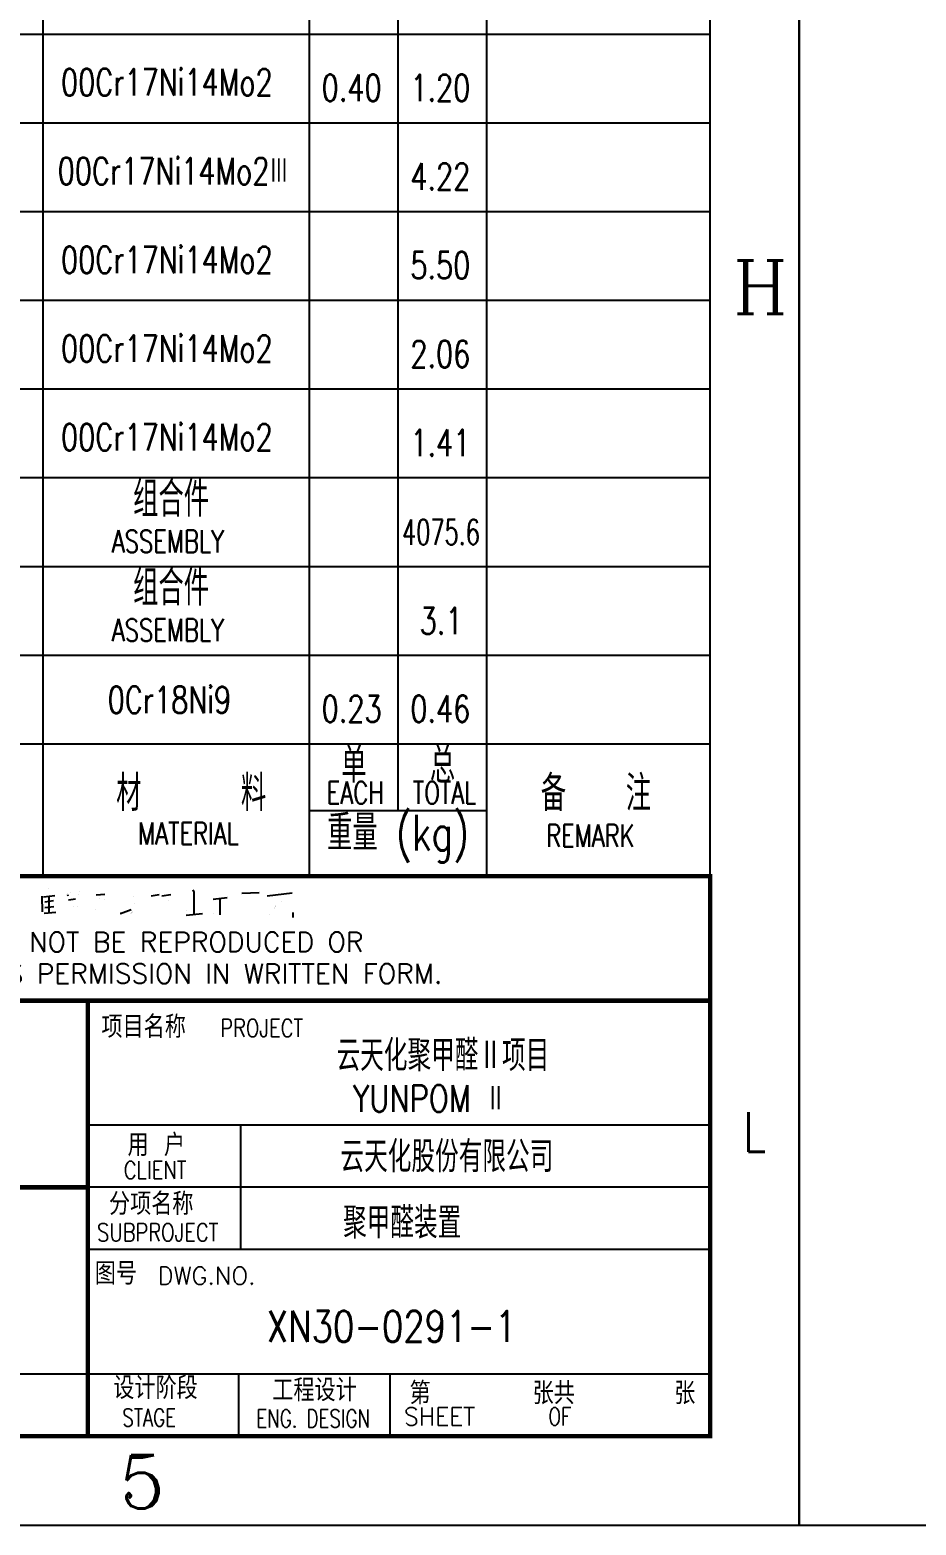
# Model space of a CAD drawing. Extents: x 16825 to 205982, y -10874 to 68273.
# Drawn here: x 181141 to 184630, y 26658 to 32545 of the extents above; entities that cross this region are included whole.
import ezdxf
from ezdxf.enums import TextEntityAlignment as Align

# ---------------------------------------------------------------- set-up
doc = ezdxf.new("R2010")
doc.units = 0
doc.header["$LTSCALE"] = 5
doc.header["$MEASUREMENT"] = 0
for name, color, linetype in [('1', 3, 'CONTINUOUS'), ('4', 2, 'CONTINUOUS'), ('THK', 2, 'CONTINUOUS'), ('THN', 4, 'CONTINUOUS'), ('TK', 3, 'CONTINUOUS'), ('TXT', 3, 'CONTINUOUS'), ('TXT_E', 7, 'CONTINUOUS')]:
    doc.layers.add(name, color=color, linetype=linetype)
doc.styles.add('ROMANC', font='romanc')
doc.styles.add('ROMANS', font='romans')
doc.styles.get("Standard").update_dxf_attribs({"font": 'simplex', "width": 0.75, "bigfont": 'hzdx'})

msp = doc.modelspace()

# ---------------------------------------------------------------- linework, layer by layer
at = {"layer": '4'}
msp.add_lwpolyline([(184169.065, 26657.715), (205981.872, 26657.715), (205981.872, 68272.715), (184169.065, 68272.715)], close=True, dxfattribs=at)
at = {"layer": 'THK'}
for p, q in [((181193.392, 29212.715), (181193.392, 47200.414)), ((182241.375, 29212.715), (182241.375, 47200.414)), ((182590.702, 29471.945), (182590.702, 47200.414)), ((182940.03, 29212.715), (182940.03, 47200.414)), ((177519.065, 29734.041), (183819.065, 29734.041)), ((182241.373, 29471.945), (182940.027, 29471.945))]:
    msp.add_line(p, q, dxfattribs=at)
at = {"layer": 'THN'}
for p, q in [((177519.065, 32528.661), (183819.065, 32528.661)), ((177519.065, 32179.334), (183819.065, 32179.334)), ((177519.065, 31830.006), (183819.065, 31830.006)), ((177519.065, 31480.679), (183819.065, 31480.679)), ((177519.065, 31131.351), (183819.065, 31131.351)), ((177519.065, 30782.024), (183819.065, 30782.024)), ((177519.065, 30432.696), (183819.065, 30432.696)), ((177519.065, 30083.369), (183819.065, 30083.369))]:
    msp.add_line(p, q, dxfattribs=at)
at = {"layer": 'TK'}
for p, q in [((184169.065, 26657.715), (184169.065, 68272.715)), ((183819.065, 27007.715), (183819.065, 67922.715)), ((181785.879, 29152.758), (181784.14, 29158.845)), ((181785.879, 29152.758), (181785.879, 29063.194)), ((182043.266, 29146.671), (181974.571, 29144.062)), ((182173.699, 29145.801), (182074.57, 29133.628)), ((181190.236, 29071.889), (181189.367, 29133.628)), ((181194.584, 29131.019), (181238.931, 29137.106)), ((181233.714, 29115.367), (181198.932, 29111.019)), ((181199.801, 29089.28), (181234.584, 29093.628)), ((181214.584, 29133.628), (181214.584, 29068.411)), ((181291.104, 29133.628), (181290.235, 29138.845)), ((181292.843, 29119.715), (181320.669, 29124.063)), ((181435.45, 29140.584), (181401.537, 29137.975)), ((181650.229, 29138.845), (181618.055, 29134.497)), ((181695.446, 29138.845), (181659.794, 29134.497)), ((181862.399, 29122.323), (181917.181, 29128.41)), ((181890.225, 29060.585), (181889.355, 29124.063)), ((181197.193, 29066.672), (181243.279, 29071.02)), ((181498.057, 29065.803), (181495.449, 29065.803)), ((181498.057, 29065.803), (181539.796, 29081.455)), ((181819.791, 29064.933), (181755.445, 29057.977)), ((182175.438, 29069.281), (182175.438, 29050.151)), ((183819.065, 28232.715), (181369.065, 28232.715)), ((181970.663, 27987.715), (181970.663, 28232.715)), ((183819.065, 27987.715), (181369.065, 27987.715)), ((181970.663, 27742.715), (181970.663, 27987.715)), ((183819.065, 27742.715), (181369.065, 27742.715)), ((177519.065, 27252.715), (183819.065, 27252.715)), ((181963.96, 27005.455), (181963.96, 27251.604)), ((182558.894, 27011.66), (182558.894, 27252.715)), ((159879.065, 26657.715), (184169.065, 26657.715))]:
    msp.add_line(p, q, dxfattribs=at)
at = {"layer": 'TK', "const_width": 17.5}
msp.add_lwpolyline([(177519.065, 27007.715), (183819.065, 27007.715), (183819.065, 29212.715), (177519.065, 29212.715)], close=True, dxfattribs=at)
at = {"layer": 'TK'}
for points, const_width in [([(181162.411, 29127.541), (181158.063, 29137.106), (181150.237, 29145.801)], 0.012), ([(181184.15, 29128.41), (181191.106, 29143.193), (181198.932, 29161.453), (181198.932, 29166.671)], 0.012), ([(181211.106, 29165.801), (181218.932, 29151.019), (181218.932, 29147.54), (181219.801, 29143.193)], 0.012), ([(181346.756, 29152.758), (181313.713, 29148.41), (181287.626, 29145.801), (181285.017, 29144.062), (181274.583, 29131.888), (181269.366, 29124.932), (181265.018, 29118.845)], 0.012), ([(181269.366, 29073.629), (181275.452, 29077.976), (181285.017, 29084.933), (181300.669, 29101.454), (181300.669, 29104.063), (181291.974, 29104.063), (181291.104, 29106.672), (181331.973, 29111.889), (181329.365, 29111.889), (181331.104, 29143.193), (181333.712, 29139.714), (181291.104, 29134.497), (181291.104, 29133.628), (181291.974, 29117.976), (181291.974, 29104.063)], 0.012), ([(181285.017, 29144.062), (181295.452, 29160.584), (181294.583, 29164.931)], 0.012), ([(181346.756, 29152.758), (181344.147, 29153.627), (181338.06, 29151.888)], 0.012), ([(181401.537, 29154.497), (181402.407, 29149.28), (181394.581, 29130.149), (181391.103, 29124.932)], 0.012), ([(181415.45, 29064.933), (181413.711, 29057.977), (181415.45, 29051.89), (181416.32, 29159.714), (181415.45, 29164.931)], 0.012), ([(181465.884, 29070.15), (181466.754, 29157.105), (181465.015, 29163.192)], 0.012), ([(181540.665, 29160.584), (181545.883, 29157.105), (181545.013, 29155.366), (181547.622, 29131.019), (181549.361, 29119.715), (181550.231, 29111.019), (181551.97, 29103.193), (181553.709, 29094.498), (181556.317, 29087.541), (181559.796, 29078.846), (181565.882, 29071.889), (181571.1, 29065.803), (181578.056, 29060.585), (181582.404, 29057.107), (181586.752, 29056.238), (181585.013, 29084.063), (181585.013, 29057.977)], 0.012), ([(181573.708, 29145.801), (181572.839, 29149.28), (181571.1, 29151.888), (181561.535, 29157.975)], 0.012), ([(181638.055, 29163.192), (181638.055, 29157.975), (181631.099, 29134.497), (181623.273, 29111.889), (181618.925, 29104.063), (181617.186, 29105.802), (181651.098, 29111.889), (181657.185, 29112.758), (181700.663, 29118.845), (181697.185, 29118.845), (181691.967, 29117.106)], 0.012), ([(181663.272, 29091.889), (181661.533, 29093.628), (181663.272, 29091.889), (181676.315, 29153.627), (181676.315, 29161.453)], 0.012), ([(181751.097, 29134.497), (181747.619, 29142.323), (181745.879, 29144.932), (181737.184, 29151.019)], 0.012), ([(181839.791, 29121.454), (181847.617, 29129.28), (181853.704, 29135.367), (181859.791, 29144.932), (181868.486, 29159.714), (181869.356, 29165.801)], 0.012), ([(181889.355, 29151.019), (181884.138, 29149.28), (181889.355, 29151.019), (181892.834, 29150.149), (181860.66, 29144.932)], 0.012), ([(181868.486, 29144.062), (181877.182, 29134.497), (181878.051, 29131.019)], 0.012), ([(181890.225, 29131.888), (181895.442, 29137.975), (181900.66, 29145.801), (181907.616, 29160.584), (181908.486, 29164.931)], 0.012), ([(181925.877, 29151.019), (181932.833, 29152.758), (181936.311, 29152.758), (181901.529, 29145.801)], 0.012), ([(181907.616, 29146.671), (181919.79, 29138.845), (181921.529, 29134.497)], 0.012), ([(182043.266, 29146.671), (182038.049, 29148.41), (182025.875, 29146.671)], 0.012), ([(182123.265, 29146.671), (182123.265, 29152.758), (182115.439, 29164.931)], 0.012), ([(182173.699, 29145.801), (182168.481, 29146.671), (182158.047, 29144.062)], 0.012), ([(181148.498, 29086.672), (181149.368, 29087.541), (181158.063, 29078.846), (181176.324, 29128.41), (181184.15, 29128.41), (181176.324, 29113.628)], 0.012), ([(181238.931, 29137.106), (181236.323, 29137.975), (181228.497, 29136.236), (181214.584, 29133.628)], 0.012), ([(181298.93, 29094.498), (181301.539, 29092.759), (181333.712, 29097.976), (181332.843, 29101.454), (181323.278, 29086.672), (181316.321, 29080.585), (181310.234, 29074.498), (181300.669, 29067.542), (181291.104, 29061.455), (181281.539, 29056.238), (181269.366, 29051.89)], 0.012), ([(181296.322, 29085.802), (181298.93, 29084.933), (181340.669, 29056.238), (181355.451, 29057.107), (181340.669, 29057.107), (181334.582, 29060.585)], 0.012), ([(181383.277, 29117.106), (181443.276, 29123.193), (181442.406, 29123.193), (181438.058, 29124.063), (181433.711, 29122.323)], 0.012), ([(181398.059, 29069.281), (181397.19, 29096.237), (181397.19, 29097.976), (181395.45, 29108.411)], 0.012), ([(181398.059, 29099.715), (181439.798, 29105.802), (181437.189, 29108.411), (181435.45, 29101.454), (181434.58, 29089.28), (181432.841, 29081.455), (181431.972, 29075.368), (181429.363, 29072.759), (181421.537, 29082.324), (181430.232, 29073.629)], 0.012), ([(181448.493, 29140.584), (181450.232, 29136.236), (181450.232, 29086.672), (181448.493, 29095.367), (181449.363, 29101.454)], 0.012), ([(181572.839, 29137.106), (181576.317, 29137.975), (181579.795, 29137.975), (181501.536, 29126.671), (181499.797, 29125.802), (181497.188, 29127.541)], 0.012), ([(181509.362, 29116.237), (181511.101, 29110.15), (181511.97, 29097.106), (181511.97, 29083.194), (181512.84, 29090.15), (181533.709, 29093.628), (181531.1, 29093.628), (181535.448, 29117.976), (181536.318, 29115.367), (181511.101, 29111.019)], 0.012), ([(181545.013, 29072.759), (181551.97, 29082.324), (181558.056, 29090.15), (181562.404, 29097.106), (181567.622, 29106.672), (181571.1, 29114.497), (181571.1, 29118.845)], 0.012), ([(181611.969, 29080.585), (181654.577, 29095.367), (181661.533, 29093.628), (181697.185, 29097.976), (181694.576, 29099.715), (181675.446, 29069.281), (181670.229, 29072.759), (181662.403, 29078.846)], 0.012), ([(181639.794, 29125.802), (181639.794, 29121.454), (181639.794, 29053.629), (181638.055, 29060.585), (181638.925, 29066.672)], 0.012), ([(181745.01, 29062.324), (181746.749, 29121.454), (181750.227, 29116.237), (181723.271, 29110.15)], 0.012), ([(181745.01, 29062.324), (181741.532, 29057.107), (181769.357, 29092.759)], 0.012), ([(181786.748, 29111.019), (181812.835, 29115.367), (181807.618, 29115.367), (181800.661, 29112.758)], 0.012), ([(181889.355, 29093.628), (181883.269, 29084.063), (181873.703, 29074.498), (181861.53, 29066.672), (181852.834, 29061.455), (181845.008, 29057.107), (181838.921, 29055.368)], 0.012), ([(181917.181, 29128.41), (181915.442, 29129.28), (181913.703, 29111.019), (181916.311, 29111.019), (181862.399, 29105.802), (181861.53, 29110.15), (181862.399, 29105.802), (181862.399, 29090.15), (181860.66, 29087.541), (181859.791, 29089.28), (181902.399, 29095.367), (181931.094, 29097.976), (181928.485, 29101.454), (181925.877, 29090.15), (181924.137, 29077.107), (181921.529, 29069.281), (181918.92, 29064.064), (181906.746, 29075.368), (181919.79, 29066.672)], 0.012), ([(181979.789, 29110.15), (182029.353, 29113.628), (182026.744, 29114.497), (182020.658, 29112.758)], 0.012), ([(182062.396, 29051.02), (182073.7, 29055.368), (182083.265, 29062.324), (182093.7, 29073.629), (182103.265, 29085.802), (182110.221, 29099.715), (182115.439, 29117.976), (182118.047, 29137.975)], 0.012), ([(182114.569, 29113.628), (182122.395, 29112.758), (182149.351, 29117.106), (182146.742, 29119.715), (182145.873, 29110.15), (182143.264, 29096.237), (182139.786, 29081.455), (182134.569, 29069.281), (182128.482, 29057.977), (182115.439, 29072.759)], 0.012), ([(181190.236, 29071.889), (181189.367, 29060.585), (181188.497, 29051.02), (181188.497, 29059.716)], 0.012), ([(181398.059, 29069.281), (181397.19, 29074.498), (181398.059, 29078.846)], 0.012), ([(181449.363, 29070.15), (181464.145, 29057.977), (181462.406, 29056.238), (181449.363, 29070.15)], 0.012), ([(181465.884, 29070.15), (181465.884, 29064.933), (181465.015, 29060.585), (181464.145, 29057.977)], 0.012), ([(181545.013, 29072.759), (181538.057, 29065.803), (181528.492, 29055.368)], 0.012), ([(181670.229, 29072.759), (181679.794, 29066.672), (181685.011, 29062.324), (181688.489, 29057.977), (181689.359, 29054.498), (181683.272, 29064.064)], 0.012), ([(181819.791, 29064.933), (181817.183, 29065.803), (181806.748, 29064.064)], 0.012), ([(181890.225, 29063.194), (181889.355, 29054.498), (181891.964, 29050.151), (181890.225, 29060.585)], 0.012), ([(181957.18, 29070.15), (182048.483, 29071.02), (182045.005, 29071.889), (182035.44, 29071.02)], 0.012), ([(177519.065, 28722.715), (183819.065, 28722.715)], 17.5), ([(181369.065, 27007.715), (181369.065, 28722.715)], 17.5), ([(177519.065, 27987.715), (181369.065, 27987.715)], 17.5), ([(160754.065, 27007.715), (183819.065, 27007.715)], 17.5)]:
    msp.add_lwpolyline(points, dxfattribs=dict(at, const_width=const_width))

# ---------------------------------------------------------------- texts
at = {"layer": '1', "style": 'ROMANS', "width": 0.8}
msp.add_text('XN30-0291-1', height=122.5, dxfattribs=at).set_placement((182073.612, 27378.774))
at = {"layer": 'TK'}
for s, height, style, p in [('H', 210, 'ROMANC', (183909.12, 31426.637)), ('THIS DOCUMENT IS PROPERTY OF CHENGDA .  IT SHALL NOT BE REPRODUCED OR', 77, 'ROMANS', (178193.959, 28915.423)), ("TRANSFERED TO ANY OTHER PARTY WITHOUT CHENGDA'S PERMISSION IN WRITTEN FORM.", 77, 'ROMANS', (178193.959, 28790.756)), ('5', 210, 'ROMANC', (181494.073, 26723.531))]:
    msp.add_text(s, height=height, dxfattribs=dict(at, style=style)).set_placement(p)
for s, p in [('项目名称', (181422.316, 28576.135)), ('用 户', (181525.357, 28110.633)), ('分项名称', (181452.199, 27878.926)), ('图号', (181396.043, 27604.641)), ('设计阶段', (181468.982, 27154.2)), ('  第      张共      张', (182515.454, 27133.775))]:
    msp.add_text(s, height=87.5, dxfattribs=at).set_placement(p)
for s, width, p in [('PROJECT', 0.8, (181890.383, 28579.922)), (' CLIENT', 0.8, (181471.854, 28020.51)), ('SUBPROJECT', 0.8, (181405.346, 27775.51)), ('OF', 0.75, (183182.349, 27050.141))]:
    msp.add_text(s, height=70, dxfattribs=dict(at, width=width)).set_placement(p)
for s, width, p, p2 in [('DWG.NO.', 0.946721, (181644.112, 27604.641), (182029.112, 27604.641)), ('SHEET', 0.893617, (182613.687, 27050.141), (182893.687, 27050.141))]:
    msp.add_text(s, height=70, dxfattribs=dict(at, width=width)).set_placement(p, p2, align=Align.FIT)
msp.add_text('工程设计', height=87.5, dxfattribs=at).set_placement((182261.565, 27189.151), align=Align.MIDDLE_CENTER)
at = {"layer": 'TXT'}
for s, height, width, p in [('00Cr17Ni14Mo2', 105, 0.75, (181263.053, 32286.04)), ('0.40', 105, 0.75, (182289.217, 32264.228)), ('1.20', 105, 0.75, (182638.545, 32264.228)), ('00Cr17Ni14Mo2Ⅲ', 105, 0.75, (181250.064, 31936.713)), ('4.22', 105, 0.75, (182638.545, 31914.9)), ('00Cr17Ni14Mo2', 105, 0.75, (181263.053, 31587.386)), ('5.50', 105, 0.75, (182638.545, 31565.573)), ('00Cr17Ni14Mo2', 105, 0.75, (181263.053, 31238.058)), ('2.06', 105, 0.75, (182638.545, 31216.245)), ('00Cr17Ni14Mo2', 105, 0.75, (181263.053, 30888.731)), ('1.41', 105, 0.75, (182638.545, 30866.918)), ('组合件', 140, 0.75, (181547.013, 30627.853)), ('4075.6', 100, 0.65, (182606.138, 30517.59)), ('ASSEMBLY', 87.5, 0.75, (181463.632, 30487.313)), ('组合件', 140, 0.75, (181547.013, 30278.526)), ('3.1', 105, 0.75, (182675.21, 30165.554)), ('ASSEMBLY', 87.5, 0.75, (181463.632, 30137.985)), ('0Cr18Ni9', 105, 0.75, (181447.122, 29854.615)), ('0.23', 105, 0.75, (182289.217, 29818.936)), ('0.46', 105, 0.75, (182638.545, 29818.936)), ('云天化聚甲醛Ⅱ项目', 122.5, 0.8, (182348.061, 28445.334)), ('YUNPOM Ⅱ', 105, 0.8, (182412.334, 28284.753)), ('云天化股份有限公司', 122.5, 0.8, (182363.594, 28047.136)), ('聚甲醛装置', 122.5, 0.8, (182373.837, 27786.384)), ('STAGE', 70, 0.75, (181504.744, 27046.058)), ('ENG. DESIGN', 70, 0.75, (182032.184, 27042.471))]:
    msp.add_text(s, height=height, dxfattribs=dict(at, width=width)).set_placement(p)
at = {"layer": 'TXT', "width": 0.75}
for s, p in [('单', (182416.039, 29657.356)), ('总', (182765.366, 29657.356)), ('材     料', (181775.852, 29547.051)), ('备   注', (183369.42, 29547.051)), ('重量 (kg)', (182590.702, 29373.862))]:
    msp.add_text(s, height=140, dxfattribs=at).set_placement(p, align=Align.MIDDLE)
at = {"layer": 'TXT', "width": 0.8}
msp.add_text('L', height=156.25, dxfattribs=at).set_placement((183994.065, 28205.007), align=Align.MIDDLE_CENTER)
at = {"layer": 'TXT_E', "width": 0.75}
for s, p in [('EACH', (182422.171, 29541.213)), ('TOTAL', (182773.463, 29541.213)), ('MATERIAL', (181764.984, 29380.787)), ('REMARK', (183347.826, 29372.387))]:
    msp.add_text(s, height=87.5, dxfattribs=at).set_placement(p, align=Align.MIDDLE)

doc.saveas('drawing.dxf')
